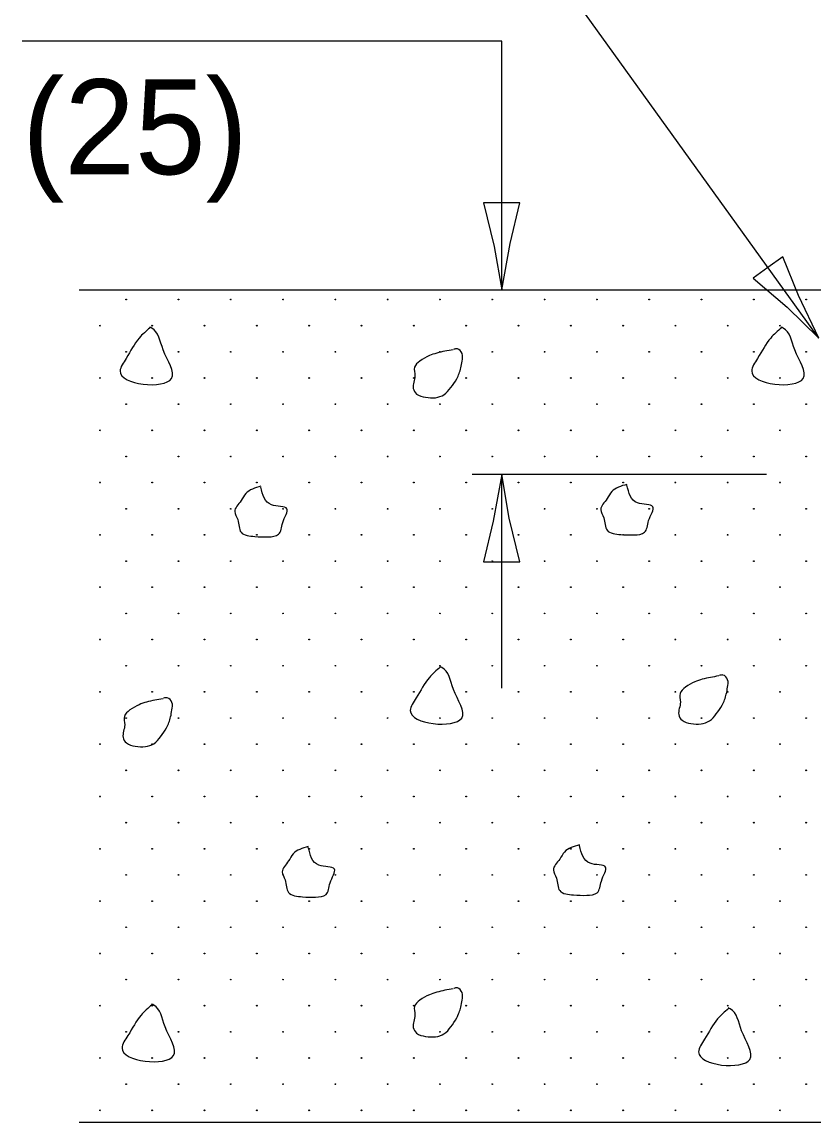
# Model space of a CAD drawing. Extents: x 0 to 2.83, y 0 to 1.83.
# Drawn here: x 1.2649 to 1.3708, y 0.1662 to 0.3133 of the extents above; entities that cross this region are included whole.
import ezdxf

# ---------------------------------------------------------------- set-up
doc = ezdxf.new("R2010")
doc.units = 0
for name, color, linetype in [('RD_Pr_Roadway_Dimensions', 7, 'Continuous'), ('RD_Pr_Roadway_Items', 7, 'Continuous'), ('RD_Pr_Roadway_Notes', 7, 'Continuous')]:
    doc.layers.add(name, color=color, linetype=linetype)

msp = doc.modelspace()

# ---------------------------------------------------------------- linework, layer by layer
at = {"layer": 'RD_Pr_Roadway_Dimensions'}
for p, q in [((1.32913, 0.31072), (1.26495, 0.31072)), ((1.32913, 0.27746), (1.32913, 0.31072)), ((1.36454, 0.25275), (1.32517, 0.25275)), ((1.32913, 0.22417), (1.32913, 0.25275))]:
    msp.add_line(p, q, dxfattribs=at)
for points in [[(1.33156, 0.28912), (1.32913, 0.28913), (1.32669, 0.28913), (1.32812, 0.28329), (1.32913, 0.27746), (1.33026, 0.28368)], [(1.32669, 0.24109), (1.32913, 0.24108), (1.33156, 0.24108), (1.33014, 0.24692), (1.32913, 0.25275), (1.32799, 0.24653)]]:
    msp.add_lwpolyline(points, close=True, dxfattribs=at)
at = {"layer": 'RD_Pr_Roadway_Items'}
for p, q in [((1.27258, 0.27749), (1.51999, 0.27749)), ((1.27258, 0.16615), (1.51999, 0.16615))]:
    msp.add_line(p, q, dxfattribs=at)
for centre in [(1.27887, 0.27618), (1.28587, 0.27618), (1.29287, 0.27618), (1.29987, 0.27618), (1.30687, 0.27618), (1.31386, 0.27618), (1.32086, 0.27618), (1.32786, 0.27618), (1.33486, 0.27618), (1.34186, 0.27618), (1.34885, 0.27618), (1.35585, 0.27618), (1.36285, 0.27618), (1.36985, 0.27618), (1.27538, 0.27268), (1.28237, 0.27268), (1.28937, 0.27268), (1.29637, 0.27268), (1.30337, 0.27268), (1.31037, 0.27268), (1.31736, 0.27268), (1.32436, 0.27268), (1.33136, 0.27268), (1.33836, 0.27268), (1.34536, 0.27268), (1.35235, 0.27268), (1.35935, 0.27268), (1.36635, 0.27268), (1.27887, 0.26918), (1.28587, 0.26918), (1.29287, 0.26918), (1.29987, 0.26918), (1.30687, 0.26918), (1.31386, 0.26918), (1.32086, 0.26918), (1.32786, 0.26918), (1.33486, 0.26918), (1.34186, 0.26918), (1.34885, 0.26918), (1.35585, 0.26918), (1.36285, 0.26918), (1.36985, 0.26918), (1.27538, 0.26568), (1.28237, 0.26568), (1.28937, 0.26568), (1.29637, 0.26568), (1.30337, 0.26568), (1.31037, 0.26568), (1.31736, 0.26568), (1.32436, 0.26568), (1.33136, 0.26568), (1.33836, 0.26568), (1.34536, 0.26568), (1.35235, 0.26568), (1.35935, 0.26568), (1.36635, 0.26568), (1.27887, 0.26218), (1.28587, 0.26218), (1.29287, 0.26218), (1.29987, 0.26218), (1.30687, 0.26218), (1.31386, 0.26218), (1.32086, 0.26218), (1.32786, 0.26218), (1.33486, 0.26218), (1.34186, 0.26218), (1.34885, 0.26218), (1.35585, 0.26218), (1.36285, 0.26218), (1.36985, 0.26218), (1.27538, 0.25868), (1.28237, 0.25868), (1.28937, 0.25868), (1.29637, 0.25868), (1.30337, 0.25868), (1.31037, 0.25868), (1.31736, 0.25868), (1.32436, 0.25868), (1.33136, 0.25868), (1.33836, 0.25868), (1.34536, 0.25868), (1.35235, 0.25868), (1.35935, 0.25868), (1.36635, 0.25868), (1.27887, 0.25518), (1.28587, 0.25518), (1.29287, 0.25518), (1.29987, 0.25518), (1.30687, 0.25518), (1.31386, 0.25518), (1.32086, 0.25518), (1.32786, 0.25518), (1.33486, 0.25518), (1.34186, 0.25518), (1.34885, 0.25518), (1.35585, 0.25518), (1.36285, 0.25518), (1.36985, 0.25518), (1.27538, 0.25169), (1.28237, 0.25169), (1.28937, 0.25169), (1.29637, 0.25169), (1.30337, 0.25169), (1.31037, 0.25169), (1.31736, 0.25169), (1.32436, 0.25169), (1.33136, 0.25169), (1.33836, 0.25169), (1.34536, 0.25169), (1.35235, 0.25169), (1.35935, 0.25169), (1.36635, 0.25169), (1.27887, 0.24819), (1.28587, 0.24819), (1.29287, 0.24819), (1.29987, 0.24819), (1.30687, 0.24819), (1.31386, 0.24819), (1.32086, 0.24819), (1.32786, 0.24819), (1.33486, 0.24819), (1.34186, 0.24819), (1.34885, 0.24819), (1.35585, 0.24819), (1.36285, 0.24819), (1.36985, 0.24819), (1.27538, 0.24469), (1.28237, 0.24469), (1.28937, 0.24469), (1.29637, 0.24469), (1.30337, 0.24469), (1.31037, 0.24469), (1.31736, 0.24469), (1.32436, 0.24469), (1.33136, 0.24469), (1.33836, 0.24469), (1.34536, 0.24469), (1.35235, 0.24469), (1.35935, 0.24469), (1.36635, 0.24469), (1.27887, 0.24119), (1.28587, 0.24119), (1.29287, 0.24119), (1.29987, 0.24119), (1.30687, 0.24119), (1.31386, 0.24119), (1.32086, 0.24119), (1.32786, 0.24119), (1.33486, 0.24119), (1.34186, 0.24119), (1.34885, 0.24119), (1.35585, 0.24119), (1.36285, 0.24119), (1.36985, 0.24119), (1.27538, 0.23769), (1.28237, 0.23769), (1.28937, 0.23769), (1.29637, 0.23769), (1.30337, 0.23769), (1.31037, 0.23769), (1.31736, 0.23769), (1.32436, 0.23769), (1.33136, 0.23769), (1.33836, 0.23769), (1.34536, 0.23769), (1.35235, 0.23769), (1.35935, 0.23769), (1.36635, 0.23769), (1.27887, 0.23419), (1.28587, 0.23419), (1.29287, 0.23419), (1.29987, 0.23419), (1.30687, 0.23419), (1.31386, 0.23419), (1.32086, 0.23419), (1.32786, 0.23419), (1.33486, 0.23419), (1.34186, 0.23419), (1.34885, 0.23419), (1.35585, 0.23419), (1.36285, 0.23419), (1.36985, 0.23419), (1.27538, 0.23069), (1.28237, 0.23069), (1.28937, 0.23069), (1.29637, 0.23069), (1.30337, 0.23069), (1.31037, 0.23069), (1.31736, 0.23069), (1.32436, 0.23069), (1.33136, 0.23069), (1.33836, 0.23069), (1.34536, 0.23069), (1.35235, 0.23069), (1.35935, 0.23069), (1.36635, 0.23069), (1.27887, 0.22719), (1.28587, 0.22719), (1.29287, 0.22719), (1.29987, 0.22719), (1.30687, 0.22719), (1.31386, 0.22719), (1.32086, 0.22719), (1.32786, 0.22719), (1.33486, 0.22719), (1.34186, 0.22719), (1.34885, 0.22719), (1.35585, 0.22719), (1.36285, 0.22719), (1.36985, 0.22719), (1.27538, 0.22369), (1.28237, 0.22369), (1.28937, 0.22369), (1.29637, 0.22369), (1.30337, 0.22369), (1.31037, 0.22369), (1.31736, 0.22369), (1.32436, 0.22369), (1.33136, 0.22369), (1.33836, 0.22369), (1.34536, 0.22369), (1.35235, 0.22369), (1.35935, 0.22369), (1.36635, 0.22369), (1.27887, 0.22019), (1.28587, 0.22019), (1.29287, 0.22019), (1.29987, 0.22019), (1.30687, 0.22019), (1.31386, 0.22019), (1.32086, 0.22019), (1.32786, 0.22019), (1.33486, 0.22019), (1.34186, 0.22019), (1.34885, 0.22019), (1.35585, 0.22019), (1.36285, 0.22019), (1.36985, 0.22019), (1.27538, 0.2167), (1.28237, 0.2167), (1.28937, 0.2167), (1.29637, 0.2167), (1.30337, 0.2167), (1.31037, 0.2167), (1.31736, 0.2167), (1.32436, 0.2167), (1.33136, 0.2167), (1.33836, 0.2167), (1.34536, 0.2167), (1.35235, 0.2167), (1.35935, 0.2167), (1.36635, 0.2167), (1.27887, 0.2132), (1.28587, 0.2132), (1.29287, 0.2132), (1.29987, 0.2132), (1.30687, 0.2132), (1.31386, 0.2132), (1.32086, 0.2132), (1.32786, 0.2132), (1.33486, 0.2132), (1.34186, 0.2132), (1.34885, 0.2132), (1.35585, 0.2132), (1.36285, 0.2132), (1.36985, 0.2132), (1.27538, 0.2097), (1.28237, 0.2097), (1.28937, 0.2097), (1.29637, 0.2097), (1.30337, 0.2097), (1.31037, 0.2097), (1.31736, 0.2097), (1.32436, 0.2097), (1.33136, 0.2097), (1.33836, 0.2097), (1.34536, 0.2097), (1.35235, 0.2097), (1.35935, 0.2097), (1.36635, 0.2097), (1.27887, 0.2062), (1.28587, 0.2062), (1.29287, 0.2062), (1.29987, 0.2062), (1.30687, 0.2062), (1.31386, 0.2062), (1.32086, 0.2062), (1.32786, 0.2062), (1.33486, 0.2062), (1.34186, 0.2062), (1.34885, 0.2062), (1.35585, 0.2062), (1.36285, 0.2062), (1.36985, 0.2062), (1.27538, 0.2027), (1.28237, 0.2027), (1.28937, 0.2027), (1.29637, 0.2027), (1.30337, 0.2027), (1.31037, 0.2027), (1.31736, 0.2027), (1.32436, 0.2027), (1.33136, 0.2027), (1.33836, 0.2027), (1.34536, 0.2027), (1.35235, 0.2027), (1.35935, 0.2027), (1.36635, 0.2027), (1.27887, 0.1992), (1.28587, 0.1992), (1.29287, 0.1992), (1.29987, 0.1992), (1.30687, 0.1992), (1.31386, 0.1992), (1.32086, 0.1992), (1.32786, 0.1992), (1.33486, 0.1992), (1.34186, 0.1992), (1.34885, 0.1992), (1.35585, 0.1992), (1.36285, 0.1992), (1.36985, 0.1992), (1.27538, 0.1957), (1.28237, 0.1957), (1.28937, 0.1957), (1.29637, 0.1957), (1.30337, 0.1957), (1.31037, 0.1957), (1.31736, 0.1957), (1.32436, 0.1957), (1.33136, 0.1957), (1.33836, 0.1957), (1.34536, 0.1957), (1.35235, 0.1957), (1.35935, 0.1957), (1.36635, 0.1957), (1.27887, 0.1922), (1.28587, 0.1922), (1.29287, 0.1922), (1.29987, 0.1922), (1.30687, 0.1922), (1.31386, 0.1922), (1.32086, 0.1922), (1.32786, 0.1922), (1.33486, 0.1922), (1.34186, 0.1922), (1.34885, 0.1922), (1.35585, 0.1922), (1.36285, 0.1922), (1.36985, 0.1922), (1.27538, 0.1887), (1.28237, 0.1887), (1.28937, 0.1887), (1.29637, 0.1887), (1.30337, 0.1887), (1.31037, 0.1887), (1.31736, 0.1887), (1.32436, 0.1887), (1.33136, 0.1887), (1.33836, 0.1887), (1.34536, 0.1887), (1.35235, 0.1887), (1.35935, 0.1887), (1.36635, 0.1887), (1.27887, 0.1852), (1.28587, 0.1852), (1.29287, 0.1852), (1.29987, 0.1852), (1.30687, 0.1852), (1.31386, 0.1852), (1.32086, 0.1852), (1.32786, 0.1852), (1.33486, 0.1852), (1.34186, 0.1852), (1.34885, 0.1852), (1.35585, 0.1852), (1.36285, 0.1852), (1.36985, 0.1852), (1.27538, 0.18171), (1.28237, 0.18171), (1.28937, 0.18171), (1.29637, 0.18171), (1.30337, 0.18171), (1.31037, 0.18171), (1.31736, 0.18171), (1.32436, 0.18171), (1.33136, 0.18171), (1.33836, 0.18171), (1.34536, 0.18171), (1.35235, 0.18171), (1.35935, 0.18171), (1.36635, 0.18171), (1.27887, 0.17821), (1.28587, 0.17821), (1.29287, 0.17821), (1.29987, 0.17821), (1.30687, 0.17821), (1.31386, 0.17821), (1.32086, 0.17821), (1.32786, 0.17821), (1.33486, 0.17821), (1.34186, 0.17821), (1.34885, 0.17821), (1.35585, 0.17821), (1.36285, 0.17821), (1.36985, 0.17821), (1.27538, 0.17471), (1.28237, 0.17471), (1.28937, 0.17471), (1.29637, 0.17471), (1.30337, 0.17471), (1.31037, 0.17471), (1.31736, 0.17471), (1.32436, 0.17471), (1.33136, 0.17471), (1.33836, 0.17471), (1.34536, 0.17471), (1.35235, 0.17471), (1.35935, 0.17471), (1.36635, 0.17471), (1.27887, 0.17121), (1.28587, 0.17121), (1.29287, 0.17121), (1.29987, 0.17121), (1.30687, 0.17121), (1.31386, 0.17121), (1.32086, 0.17121), (1.32786, 0.17121), (1.33486, 0.17121), (1.34186, 0.17121), (1.34885, 0.17121), (1.35585, 0.17121), (1.36285, 0.17121), (1.36985, 0.17121), (1.27538, 0.16771), (1.28237, 0.16771), (1.28937, 0.16771), (1.29637, 0.16771), (1.30337, 0.16771), (1.31037, 0.16771), (1.31736, 0.16771), (1.32436, 0.16771), (1.33136, 0.16771), (1.33836, 0.16771), (1.34536, 0.16771), (1.35235, 0.16771), (1.35935, 0.16771), (1.36635, 0.16771)]:
    msp.add_circle(centre, 0.0000495, dxfattribs=at)
for points in [[(1.28208, 0.27241), (1.28062, 0.27103), (1.27887, 0.2683), (1.27807, 0.26662), (1.28495, 0.26561), (1.28384, 0.26944), (1.2823, 0.27236), (1.28203, 0.27249)], [(1.36657, 0.27241), (1.36511, 0.27103), (1.36335, 0.2683), (1.36256, 0.26662), (1.36944, 0.26561), (1.36833, 0.26944), (1.36679, 0.27236), (1.36652, 0.27249)], [(1.32263, 0.26946), (1.32043, 0.26901), (1.31944, 0.26867), (1.31818, 0.26795), (1.31746, 0.26711), (1.31751, 0.26597), (1.31729, 0.26429), (1.31773, 0.26354), (1.31892, 0.2631), (1.32028, 0.26305), (1.3214, 0.26345), (1.32231, 0.26439), (1.3231, 0.26557), (1.32365, 0.26703), (1.32382, 0.26795), (1.32382, 0.26896), (1.3232, 0.26958), (1.32271, 0.26953)], [(1.2969, 0.25119), (1.29487, 0.25022), (1.29425, 0.24928), (1.29341, 0.2478), (1.29381, 0.24673), (1.29425, 0.24505), (1.29611, 0.24448), (1.29787, 0.24443), (1.29928, 0.24478), (1.29982, 0.24634), (1.30039, 0.24819), (1.29831, 0.24871), (1.2969, 0.25109)], [(1.34587, 0.25145), (1.34384, 0.25048), (1.34322, 0.24954), (1.34238, 0.24806), (1.34277, 0.24699), (1.34322, 0.24531), (1.34507, 0.24474), (1.34683, 0.24469), (1.34824, 0.24504), (1.34878, 0.2466), (1.34935, 0.24845), (1.34728, 0.24897), (1.34587, 0.25135)], [(1.3209, 0.227), (1.31944, 0.22561), (1.31768, 0.22289), (1.31689, 0.22121), (1.32377, 0.22019), (1.32266, 0.22403), (1.32112, 0.22695), (1.32085, 0.22707)], [(1.35815, 0.22582), (1.35595, 0.22537), (1.35496, 0.22503), (1.3537, 0.22431), (1.35298, 0.22347), (1.35303, 0.22233), (1.35281, 0.22065), (1.35325, 0.2199), (1.35444, 0.21946), (1.3558, 0.21941), (1.35691, 0.21981), (1.35783, 0.22075), (1.35862, 0.22193), (1.35917, 0.22339), (1.35934, 0.22431), (1.35934, 0.22532), (1.35872, 0.22594), (1.35823, 0.22589)], [(1.28381, 0.22277), (1.28161, 0.22233), (1.28062, 0.22198), (1.27936, 0.22127), (1.27864, 0.22042), (1.27869, 0.21929), (1.27847, 0.2176), (1.27891, 0.21686), (1.2801, 0.21642), (1.28146, 0.21637), (1.28258, 0.21676), (1.28349, 0.2177), (1.28428, 0.21889), (1.28483, 0.22035), (1.285, 0.22127), (1.285, 0.22228), (1.28438, 0.2229), (1.28389, 0.22285)], [(1.33953, 0.20324), (1.3375, 0.20227), (1.33688, 0.20133), (1.33604, 0.19985), (1.33643, 0.19879), (1.33688, 0.1971), (1.33873, 0.19653), (1.34049, 0.19648), (1.3419, 0.19683), (1.34245, 0.19839), (1.34302, 0.20025), (1.34094, 0.20076), (1.33953, 0.20314)], [(1.30325, 0.20299), (1.30122, 0.20202), (1.3006, 0.20108), (1.29976, 0.1996), (1.30015, 0.19853), (1.3006, 0.19685), (1.30245, 0.19628), (1.30421, 0.19623), (1.30562, 0.19658), (1.30616, 0.19814), (1.30673, 0.19999), (1.30466, 0.20051), (1.30325, 0.20289)], [(1.32263, 0.18396), (1.32043, 0.18351), (1.31944, 0.18316), (1.31818, 0.18245), (1.31746, 0.18161), (1.31751, 0.18047), (1.31729, 0.17878), (1.31773, 0.17804), (1.31892, 0.1776), (1.32028, 0.17755), (1.3214, 0.17794), (1.32231, 0.17888), (1.3231, 0.18007), (1.32365, 0.18153), (1.32382, 0.18245), (1.32382, 0.18346), (1.3232, 0.18408), (1.32271, 0.18403)], [(1.28234, 0.18184), (1.28088, 0.18045), (1.27912, 0.17773), (1.27833, 0.17605), (1.28521, 0.17503), (1.2841, 0.17887), (1.28256, 0.18179), (1.28229, 0.18191)], [(1.35946, 0.18133), (1.358, 0.17995), (1.35625, 0.17723), (1.35546, 0.17554), (1.36233, 0.17453), (1.36122, 0.17836), (1.35969, 0.18128), (1.35941, 0.18141)]]:
    msp.add_spline(points, degree=3, dxfattribs=at)
at = {"layer": 'RD_Pr_Roadway_Notes'}
msp.add_line((1.37154, 0.27101), (1.30102, 0.36895), dxfattribs=at)
msp.add_lwpolyline([(1.36671, 0.2819), (1.36472, 0.28048), (1.36275, 0.27905), (1.36732, 0.27515), (1.37154, 0.27101), (1.36883, 0.27672)], close=True, dxfattribs=at)

# ---------------------------------------------------------------- texts
at = {"layer": 'RD_Pr_Roadway_Dimensions'}
msp.add_text('(25)', height=0.0127, dxfattribs=at).set_placement((1.26496, 0.29294))

doc.saveas('drawing.dxf')
